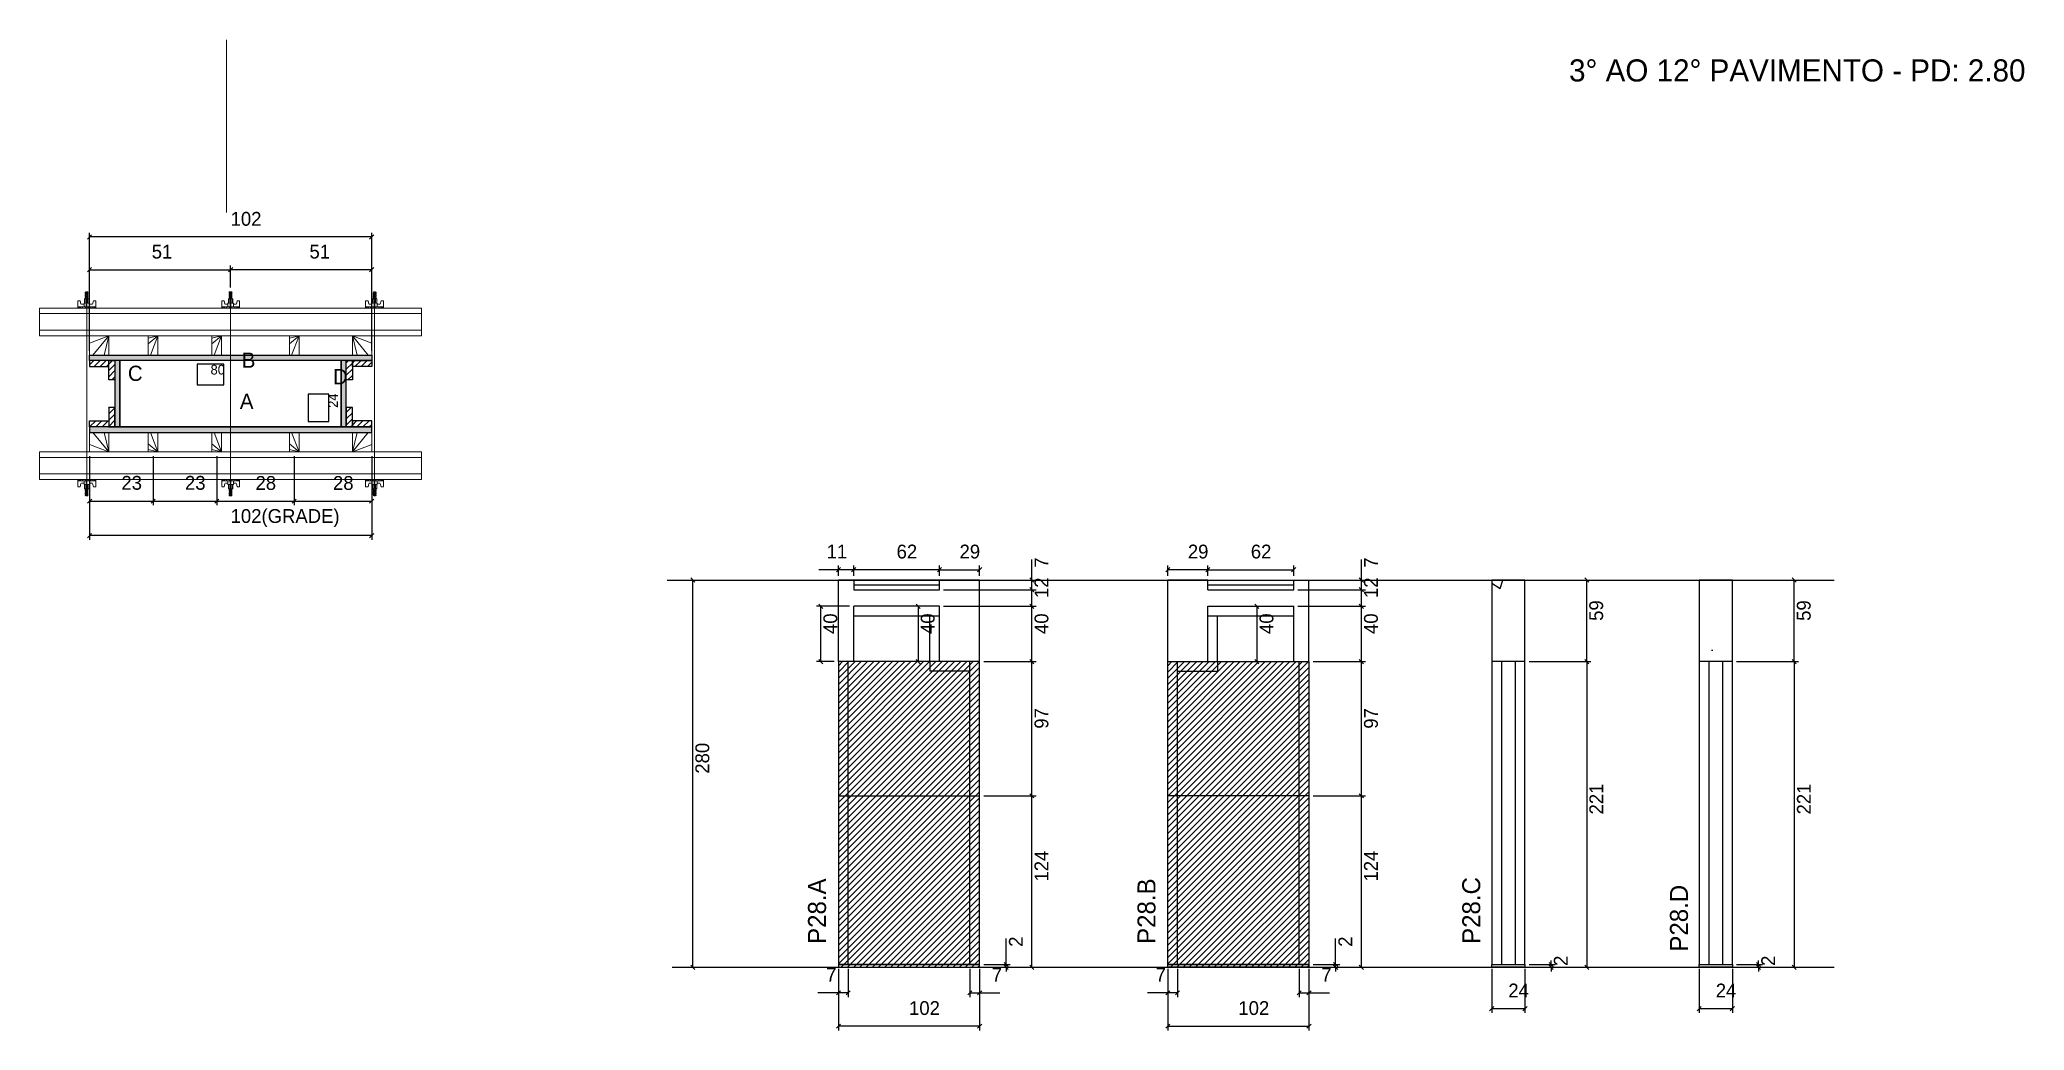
# Model space of a CAD drawing. Header units: metres. Extents: x 2650 to 4085, y 2883 to 3600.
import ezdxf

# ---------------------------------------------------------------- set-up
doc = ezdxf.new("R2010")
doc.units = ezdxf.units.M
for name, color, linetype in [('CHAPA', 7, 'Continuous'), ('COTA', 7, 'Continuous'), ('Hachura', 7, 'Continuous'), ('Madeira', 7, 'Continuous'), ('NIVEL 2° PAV.', 7, 'Continuous'), ('NOMENCLATURA', 7, 'Continuous'), ('Nível', 7, 'Continuous'), ('Painéis', 7, 'Continuous'), ('Perfil Metálico', 7, 'Continuous'), ('SARR_2.2x7', 7, 'Continuous'), ('SARRAFO', 7, 'Continuous'), ('Texto Seção', 7, 'Continuous'), ('TEXTO_GERAL', 7, 'Continuous')]:
    doc.layers.add(name, color=color, linetype=linetype)

msp = doc.modelspace()

# ---------------------------------------------------------------- hatches: boundary and pattern name
at = {"layer": 'COTA'}
h = msp.add_hatch(dxfattribs=at)
h.set_pattern_fill('AR-CONC')
h.paths.add_polyline_path([(3699.8, 3149.9), (3723.8, 3149.9), (3723.8, 3208.9), (3699.8, 3208.9), (3699.8, 3149.9)])
h = msp.add_hatch(dxfattribs=at)
h.set_pattern_fill('AR-CONC')
h.paths.add_polyline_path([(3849.7, 3149.9), (3873.7, 3149.9), (3873.7, 3208.9), (3849.7, 3208.9), (3849.7, 3149.9)])
at = {"layer": 'Hachura'}
h = msp.add_hatch(color=7, dxfattribs=at)
h.dxf.hatch_style = 1
h.paths.add_polyline_path([(2686.4, 3367.6), (2686.4, 3371.6), (2890.4, 3371.6), (2890.4, 3367.6), (2686.4, 3367.6)])
h = msp.add_hatch(color=7, dxfattribs=at)
h.dxf.hatch_style = 1
h.paths.add_polyline_path([(2686.4, 3367.6), (2686.4, 3371.6), (2890.4, 3371.6), (2890.4, 3367.6), (2686.4, 3367.6)])
h = msp.add_hatch(dxfattribs=at)
h.set_pattern_fill('ANSI31')
h.paths.add_polyline_path([(2700.4, 3367.6), (2700.4, 3363.2), (2686.4, 3363.2), (2686.4, 3367.6), (2700.4, 3367.6)])
h = msp.add_hatch(dxfattribs=at)
h.set_pattern_fill('ANSI31')
h.paths.add_polyline_path([(2704.8, 3367.6), (2700.4, 3367.6), (2700.4, 3353.6), (2704.8, 3353.6), (2704.8, 3367.6)])
h = msp.add_hatch(color=7, dxfattribs=at)
h.dxf.hatch_style = 1
h.paths.add_polyline_path([(2708.4, 3367.6), (2704.8, 3367.6), (2704.8, 3319.6), (2708.4, 3319.6), (2708.4, 3367.6)])
h = msp.add_hatch(color=7, dxfattribs=at)
h.dxf.hatch_style = 1
h.paths.add_polyline_path([(2708.4, 3367.6), (2704.8, 3367.6), (2704.8, 3319.6), (2708.4, 3319.6), (2708.4, 3367.6)])
h = msp.add_hatch(color=7, dxfattribs=at)
h.dxf.hatch_style = 1
h.paths.add_polyline_path([(2872, 3367.6), (2868.4, 3367.6), (2868.4, 3319.6), (2872, 3319.6), (2872, 3367.6)])
h = msp.add_hatch(color=7, dxfattribs=at)
h.dxf.hatch_style = 1
h.paths.add_polyline_path([(2872, 3367.6), (2868.4, 3367.6), (2868.4, 3319.6), (2872, 3319.6), (2872, 3367.6)])
h = msp.add_hatch(dxfattribs=at)
h.set_pattern_fill('ANSI31')
h.paths.add_polyline_path([(2876.4, 3367.6), (2872, 3367.6), (2872, 3353.6), (2876.4, 3353.6), (2876.4, 3367.6)])
h = msp.add_hatch(dxfattribs=at)
h.set_pattern_fill('ANSI31')
h.paths.add_polyline_path([(2876.4, 3367.6), (2876.4, 3363.2), (2890.4, 3363.2), (2890.4, 3367.6), (2876.4, 3367.6)])
h = msp.add_hatch(dxfattribs=at)
h.set_pattern_fill('ANSI31')
h.paths.add_polyline_path([(2704.8, 3319.6), (2700.4, 3319.6), (2700.4, 3333.6), (2704.8, 3333.6), (2704.8, 3319.6)])
h = msp.add_hatch(dxfattribs=at)
h.set_pattern_fill('ANSI31')
h.paths.add_polyline_path([(2876.4, 3319.6), (2872, 3319.6), (2872, 3333.6), (2876.4, 3333.6), (2876.4, 3319.6)])
h = msp.add_hatch(dxfattribs=at)
h.set_pattern_fill('ANSI31')
h.paths.add_polyline_path([(2700.4, 3319.6), (2700.4, 3324), (2686.4, 3324), (2686.4, 3319.6), (2700.4, 3319.6)])
h = msp.add_hatch(color=7, dxfattribs=at)
h.dxf.hatch_style = 1
h.paths.add_polyline_path([(2686.4, 3319.6), (2686.4, 3315.6), (2890.4, 3315.6), (2890.4, 3319.6), (2686.4, 3319.6)])
h = msp.add_hatch(color=7, dxfattribs=at)
h.dxf.hatch_style = 1
h.paths.add_polyline_path([(2686.4, 3319.6), (2686.4, 3315.6), (2890.4, 3315.6), (2890.4, 3319.6), (2686.4, 3319.6)])
h = msp.add_hatch(dxfattribs=at)
h.set_pattern_fill('ANSI31')
h.paths.add_polyline_path([(2876.4, 3319.6), (2876.4, 3324), (2890.4, 3324), (2890.4, 3319.6), (2876.4, 3319.6)])
h = msp.add_hatch(dxfattribs=at)
h.set_pattern_fill('ANSI31')
h.paths.add_polyline_path([(3329.7, 2928.9), (3329.7, 3149.9), (3227.7, 3149.9), (3227.7, 2928.9), (3329.7, 2928.9)])
h = msp.add_hatch(dxfattribs=at)
h.set_pattern_fill('ANSI31')
h.paths.add_polyline_path([(3465.7, 2928.9), (3465.7, 3149.9), (3567.7, 3149.9), (3567.7, 2928.9), (3465.7, 2928.9)])

# ---------------------------------------------------------------- linework, layer by layer
at = {"color": 4, "lineweight": 25}
for p, q in [((3605.6, 3208.9), (3605.6, 3223.7)), ((3559.7, 3201.9), (3608.6, 3201.9)), ((3559.7, 3201.9), (3608.6, 3201.9)), ((3570.7, 3208.9), (3608.6, 3208.9)), ((3605.6, 3201.9), (3605.6, 3208.9)), ((3605.6, 3189.9), (3605.6, 3201.9)), ((3559.7, 3189.9), (3608.6, 3189.9))]:
    msp.add_line(p, q, dxfattribs=at)
at = {"color": 0, "lineweight": 25}
for p, q in [((3607.1, 3207.4), (3604.1, 3210.4)), ((3607.1, 3200.4), (3604.1, 3203.4)), ((3604.1, 3203.4), (3607.1, 3200.4)), ((3604.1, 3191.4), (3607.1, 3188.4))]:
    msp.add_line(p, q, dxfattribs=at)
at = {"layer": 'CHAPA', "color": 1, "lineweight": 25}
for points in [[(2686.4, 3367.6), (2686.4, 3371.6), (2890.4, 3371.6), (2890.4, 3367.6)], [(2686.4, 3367.6), (2686.4, 3371.6), (2890.4, 3371.6), (2890.4, 3367.6)], [(2708.4, 3367.6), (2704.8, 3367.6), (2704.8, 3319.6), (2708.4, 3319.6)], [(2708.4, 3367.6), (2704.8, 3367.6), (2704.8, 3319.6), (2708.4, 3319.6)], [(2872, 3367.6), (2868.4, 3367.6), (2868.4, 3319.6), (2872, 3319.6)], [(2872, 3367.6), (2868.4, 3367.6), (2868.4, 3319.6), (2872, 3319.6)], [(2686.4, 3319.6), (2686.4, 3315.6), (2890.4, 3315.6), (2890.4, 3319.6)], [(2686.4, 3319.6), (2686.4, 3315.6), (2890.4, 3315.6), (2890.4, 3319.6)]]:
    msp.add_lwpolyline(points, close=True, dxfattribs=at)
at = {"layer": 'COTA', "color": 0, "lineweight": 25}
for p, q in [((2687.9, 3458.5), (2684.9, 3455.5)), ((2888.9, 3455.5), (2891.9, 3458.5)), ((2687.9, 3434.8), (2684.9, 3431.8)), ((2789.9, 3434.8), (2786.9, 3431.8)), ((2786.9, 3431.8), (2789.9, 3434.8)), ((2888.9, 3431.8), (2891.9, 3434.8)), ((2688, 3267.5), (2685, 3264.5)), ((2730.9, 3264.5), (2733.9, 3267.5)), ((2733.9, 3267.5), (2730.9, 3264.5)), ((2777, 3264.5), (2780, 3267.5)), ((2780, 3267.5), (2777, 3264.5)), ((2832.9, 3264.5), (2835.9, 3267.5)), ((2835.9, 3267.5), (2832.9, 3264.5)), ((2888.9, 3264.5), (2891.9, 3267.5)), ((2687.9, 3242.5), (2684.9, 3239.5)), ((2888.9, 3239.5), (2891.9, 3242.5)), ((3229.2, 3217.9), (3226.2, 3214.9)), ((3237.2, 3214.9), (3240.2, 3217.9)), ((3240.2, 3217.9), (3237.2, 3214.9)), ((3299.2, 3214.9), (3302.2, 3217.9)), ((3302.2, 3217.9), (3299.2, 3214.9)), ((3328.2, 3214.9), (3331.2, 3217.9)), ((3467.2, 3217.9), (3464.2, 3214.9)), ((3493.2, 3214.9), (3496.2, 3217.9)), ((3496.2, 3217.9), (3493.2, 3214.9)), ((3555.2, 3214.9), (3558.2, 3217.9)), ((3369, 3207.4), (3366, 3210.4)), ((3369, 3200.4), (3366, 3203.4)), ((3366, 3203.4), (3369, 3200.4)), ((3770, 3207.4), (3767, 3210.4)), ((3919.9, 3207.4), (3916.9, 3210.4)), ((3216.4, 3188.4), (3213.4, 3191.4)), ((3286.8, 3188.4), (3283.8, 3191.4)), ((3369, 3188.4), (3366, 3191.4)), ((3366, 3191.4), (3369, 3188.4)), ((3531.6, 3188.4), (3528.6, 3191.4)), ((3607.1, 3188.4), (3604.1, 3191.4)), ((3213.4, 3151.4), (3216.4, 3148.4)), ((3283.8, 3151.4), (3286.8, 3148.4)), ((3369, 3148.4), (3366, 3151.4)), ((3366, 3151.4), (3369, 3148.4)), ((3528.6, 3151.4), (3531.6, 3148.4)), ((3607.1, 3148.4), (3604.1, 3151.4)), ((3604.1, 3151.4), (3607.1, 3148.4)), ((3767, 3151.4), (3770, 3148.4)), ((3770, 3148.4), (3767, 3151.4)), ((3916.9, 3151.4), (3919.9, 3148.4)), ((3919.9, 3148.4), (3916.9, 3151.4)), ((3366, 3054.4), (3369, 3051.4)), ((3369, 3051.4), (3366, 3054.4)), ((3604.1, 3054.4), (3607.1, 3051.4)), ((3607.1, 3051.4), (3604.1, 3054.4)), ((3347.4, 2932.4), (3350.4, 2929.4)), ((3350.4, 2927.4), (3347.4, 2930.4)), ((3366, 2930.4), (3369, 2927.4)), ((3585.5, 2932.4), (3588.5, 2929.4)), ((3588.5, 2927.4), (3585.5, 2930.4)), ((3604.1, 2930.4), (3607.1, 2927.4)), ((3741.2, 2932.4), (3744.2, 2929.4)), ((3744.2, 2927.4), (3741.2, 2930.4)), ((3767, 2930.4), (3770, 2927.4)), ((3891.1, 2932.4), (3894.1, 2929.4)), ((3894.1, 2927.4), (3891.1, 2930.4)), ((3916.9, 2930.4), (3919.9, 2927.4)), ((3229.2, 2911.9), (3226.2, 2908.9)), ((3233.2, 2908.9), (3236.2, 2911.9)), ((3324.2, 2911.9), (3321.2, 2908.9)), ((3328.2, 2908.9), (3331.2, 2911.9)), ((3467.2, 2911.9), (3464.2, 2908.9)), ((3471.2, 2908.9), (3474.2, 2911.9)), ((3562.2, 2911.9), (3559.2, 2908.9)), ((3566.2, 2908.9), (3569.2, 2911.9)), ((3701.3, 2900.5), (3698.3, 2897.5)), ((3722.3, 2897.5), (3725.3, 2900.5)), ((3851.2, 2900.5), (3848.2, 2897.5)), ((3872.2, 2897.5), (3875.2, 2900.5)), ((3229.2, 2887.8), (3226.2, 2884.8)), ((3328.2, 2884.8), (3331.2, 2887.8)), ((3467.2, 2887.8), (3464.2, 2884.8)), ((3566.2, 2884.8), (3569.2, 2887.8))]:
    msp.add_line(p, q, dxfattribs=at)
at = {"layer": 'COTA', "color": 241, "lineweight": 25}
for p, q in [((2686.4, 3374.6), (2686.4, 3460)), ((2890.4, 3457), (2686.4, 3457)), ((2890.4, 3374.6), (2890.4, 3460)), ((2686.4, 3408.6), (2686.4, 3436.3)), ((2686.4, 3433.3), (2788.4, 3433.3)), ((2788.4, 3420.4), (2788.4, 3436.3)), ((2788.4, 3420.4), (2788.4, 3436.3)), ((2890.4, 3433.3), (2788.4, 3433.3)), ((2890.4, 3408.6), (2890.4, 3436.3)), ((2686.4, 3298.6), (2686.4, 3238)), ((2686.5, 3298.6), (2686.5, 3263)), ((2732.4, 3298.6), (2732.4, 3263)), ((2732.4, 3298.6), (2732.4, 3263)), ((2778.5, 3298.6), (2778.5, 3263)), ((2778.5, 3298.6), (2778.5, 3263)), ((2834.4, 3298.6), (2834.4, 3263)), ((2834.4, 3298.6), (2834.4, 3263)), ((2890.4, 3298.6), (2890.4, 3238)), ((2890.4, 3298.6), (2890.4, 3263)), ((2686.5, 3266), (2732.4, 3266)), ((2732.4, 3266), (2778.5, 3266)), ((2778.5, 3266), (2834.4, 3266)), ((2834.4, 3266), (2890.4, 3266)), ((2890.4, 3241), (2686.4, 3241)), ((3329.7, 3208.9), (3227.7, 3208.9)), ((3227.7, 3149.9), (3227.7, 3208.9)), ((3329.7, 3149.9), (3329.7, 3208.9)), ((3465.7, 3149.9), (3465.7, 3208.9)), ((3494.7, 3208.9), (3465.7, 3208.9)), ((3556.7, 3208.9), (3567.7, 3208.9)), ((3567.7, 3149.9), (3567.7, 3208.9))]:
    msp.add_line(p, q, dxfattribs=at)
at = {"layer": 'COTA', "color": 180, "lineweight": 25}
for p, q in [((2783.5, 3365), (2764.2, 3365)), ((2764.2, 3365), (2764.2, 3350)), ((2783.5, 3350), (2783.5, 3365)), ((2764.2, 3350), (2783.5, 3350)), ((2859.4, 3343.3), (2844.4, 3343.3)), ((2844.4, 3343.3), (2844.4, 3323.6)), ((2859.4, 3323.6), (2859.4, 3343.3)), ((2844.4, 3323.6), (2859.4, 3323.6))]:
    msp.add_line(p, q, dxfattribs=at)
at = {"layer": 'COTA', "color": 4, "lineweight": 25}
for p, q in [((3227.7, 3216.4), (3213.6, 3216.4)), ((3227.7, 3211.9), (3227.7, 3219.4)), ((3238.7, 3216.4), (3227.7, 3216.4)), ((3238.7, 3211.9), (3238.7, 3219.4)), ((3238.7, 3211.9), (3238.7, 3219.4)), ((3300.7, 3216.4), (3238.7, 3216.4)), ((3300.7, 3211.9), (3300.7, 3219.4)), ((3300.7, 3211.9), (3300.7, 3219.4)), ((3300.7, 3216.4), (3329.7, 3216.4)), ((3329.7, 3211.9), (3329.7, 3219.4)), ((3367.5, 3208.9), (3367.5, 3223.7)), ((3465.7, 3211.9), (3465.7, 3219.4)), ((3494.7, 3216.4), (3465.7, 3216.4)), ((3494.7, 3211.9), (3494.7, 3219.4)), ((3494.7, 3211.9), (3494.7, 3219.4)), ((3494.7, 3216.4), (3556.7, 3216.4)), ((3556.7, 3211.9), (3556.7, 3219.4)), ((3303.7, 3201.9), (3370.5, 3201.9)), ((3303.7, 3201.9), (3370.5, 3201.9)), ((3332.7, 3208.9), (3370.5, 3208.9)), ((3367.5, 3201.9), (3367.5, 3208.9)), ((3367.5, 3189.9), (3367.5, 3201.9)), ((3726.8, 3208.9), (3771.5, 3208.9)), ((3768.5, 3149.9), (3768.5, 3208.9)), ((3876.7, 3208.9), (3921.4, 3208.9)), ((3918.4, 3149.9), (3918.4, 3208.9)), ((3235.7, 3189.9), (3211.9, 3189.9)), ((3214.9, 3149.9), (3214.9, 3189.9)), ((3297.7, 3189.9), (3282.3, 3189.9)), ((3285.3, 3189.9), (3285.3, 3149.9)), ((3303.7, 3189.9), (3370.5, 3189.9)), ((3303.7, 3189.9), (3370.5, 3189.9)), ((3367.5, 3149.9), (3367.5, 3189.9)), ((3497.7, 3189.9), (3533.1, 3189.9)), ((3530.1, 3189.9), (3530.1, 3149.9)), ((3559.7, 3189.9), (3608.6, 3189.9)), ((3605.6, 3149.9), (3605.6, 3189.9)), ((3224.7, 3149.9), (3211.9, 3149.9)), ((3290.7, 3149.9), (3282.3, 3149.9)), ((3332.7, 3149.9), (3370.5, 3149.9)), ((3332.7, 3149.9), (3370.5, 3149.9)), ((3367.5, 3052.9), (3367.5, 3149.9)), ((3504.7, 3149.9), (3533.1, 3149.9)), ((3570.7, 3149.9), (3608.6, 3149.9)), ((3570.7, 3149.9), (3608.6, 3149.9)), ((3605.6, 3052.9), (3605.6, 3149.9)), ((3726.8, 3149.9), (3771.5, 3149.9)), ((3726.8, 3149.9), (3771.5, 3149.9)), ((3768.5, 3149.9), (3768.5, 2928.9)), ((3876.7, 3149.9), (3921.4, 3149.9)), ((3876.7, 3149.9), (3921.4, 3149.9)), ((3918.4, 3149.9), (3918.4, 2928.9)), ((3332.7, 3052.9), (3370.5, 3052.9)), ((3332.7, 3052.9), (3370.5, 3052.9)), ((3367.5, 2928.9), (3367.5, 3052.9)), ((3570.7, 3052.9), (3608.6, 3052.9)), ((3570.7, 3052.9), (3608.6, 3052.9)), ((3605.6, 2928.9), (3605.6, 3052.9)), ((3348.9, 2930.9), (3348.9, 2949.7)), ((3587, 2930.9), (3587, 2949.7)), ((3227.7, 2927.9), (3227.7, 2883.3)), ((3227.7, 2925.9), (3227.7, 2907.4)), ((3234.7, 2927.9), (3234.7, 2907.4)), ((3322.7, 2927.9), (3322.7, 2907.4)), ((3329.7, 2927.9), (3329.7, 2883.3)), ((3329.7, 2925.9), (3329.7, 2907.4)), ((3332.7, 2930.9), (3351.9, 2930.9)), ((3332.7, 2928.9), (3351.9, 2928.9)), ((3332.7, 2928.9), (3370.5, 2928.9)), ((3348.9, 2928.9), (3348.9, 2930.9)), ((3348.9, 2928.9), (3348.9, 2925.9)), ((3465.7, 2927.9), (3465.7, 2883.3)), ((3465.7, 2925.9), (3465.7, 2907.4)), ((3472.7, 2927.9), (3472.7, 2907.4)), ((3560.7, 2927.9), (3560.7, 2907.4)), ((3567.7, 2927.9), (3567.7, 2883.3)), ((3567.7, 2925.9), (3567.7, 2907.4)), ((3570.7, 2930.9), (3590, 2930.9)), ((3570.7, 2928.9), (3590, 2928.9)), ((3570.7, 2928.9), (3608.6, 2928.9)), ((3587, 2928.9), (3587, 2930.9)), ((3587, 2928.9), (3587, 2925.9)), ((3699.8, 2927.9), (3699.8, 2896)), ((3723.8, 2927.9), (3723.8, 2896)), ((3726.8, 2930.9), (3745.7, 2930.9)), ((3726.8, 2928.9), (3745.7, 2928.9)), ((3726.8, 2928.9), (3771.5, 2928.9)), ((3742.7, 2930.9), (3742.7, 2933.9)), ((3742.7, 2928.9), (3742.7, 2930.9)), ((3742.7, 2928.9), (3742.7, 2925.9)), ((3849.7, 2927.9), (3849.7, 2896)), ((3873.7, 2927.9), (3873.7, 2896)), ((3876.7, 2930.9), (3895.6, 2930.9)), ((3876.7, 2928.9), (3895.6, 2928.9)), ((3876.7, 2928.9), (3921.4, 2928.9)), ((3892.6, 2930.9), (3892.6, 2933.9)), ((3892.6, 2928.9), (3892.6, 2930.9)), ((3892.6, 2928.9), (3892.6, 2925.9)), ((3227.7, 2910.4), (3212.9, 2910.4)), ((3234.7, 2910.4), (3227.7, 2910.4)), ((3322.7, 2910.4), (3329.7, 2910.4)), ((3329.7, 2910.4), (3344.4, 2910.4)), ((3465.7, 2910.4), (3451, 2910.4)), ((3472.7, 2910.4), (3465.7, 2910.4)), ((3560.7, 2910.4), (3567.7, 2910.4)), ((3567.7, 2910.4), (3582.5, 2910.4)), ((3699.8, 2899), (3723.8, 2899)), ((3849.7, 2899), (3873.7, 2899)), ((3329.7, 2886.3), (3227.7, 2886.3)), ((3465.7, 2886.3), (3567.7, 2886.3))]:
    msp.add_line(p, q, dxfattribs=at)
at = {"layer": 'COTA', "color": 241, "lineweight": 25}
for points in [[(3723.8, 3149.9), (3723.8, 3208.9), (3699.8, 3208.9), (3699.8, 3149.9)], [(3873.7, 3149.9), (3873.7, 3208.9), (3849.7, 3208.9), (3849.7, 3149.9)]]:
    msp.add_lwpolyline(points, dxfattribs=at)
at = {"layer": 'Hachura', "color": 0, "lineweight": 9}
for p, q in [((2683.3, 3416.7), (2685.5, 3415.6)), ((2685.4, 3415.3), (2683.3, 3416.4)), ((2683.3, 3415.5), (2685.5, 3414.4)), ((2685.4, 3414.2), (2683.3, 3415.3)), ((2683.3, 3414.3), (2685.5, 3413.2)), ((2685.4, 3413), (2683.3, 3414.1)), ((2683.4, 3417.1), (2683.7, 3417.4)), ((2683.4, 3416.7), (2683.4, 3417.1)), ((2685.3, 3417.1), (2683.4, 3417.1)), ((2683.4, 3416.7), (2685.3, 3415.8)), ((2683.4, 3416.7), (2685.3, 3415.8)), ((2683.4, 3415.6), (2683.4, 3416.2)), ((2685.3, 3415.3), (2683.4, 3416.2)), ((2683.4, 3415.6), (2685.3, 3414.6)), ((2683.4, 3414.4), (2683.4, 3415.1)), ((2685.3, 3414.1), (2683.4, 3415.1)), ((2683.4, 3414.9), (2683.4, 3415.1)), ((2683.4, 3414.4), (2685.3, 3413.5)), ((2683.4, 3413.3), (2683.4, 3413.9)), ((2685.3, 3412.9), (2683.4, 3413.9)), ((2683.7, 3417.4), (2685, 3417.4)), ((2685.3, 3416.4), (2684, 3417.1)), ((2685.4, 3416.5), (2684.3, 3417.1)), ((2684.8, 3417.1), (2685.5, 3416.7)), ((2685.3, 3417.1), (2685, 3417.4)), ((2685.1, 3417.1), (2685.3, 3416.9)), ((2685.3, 3416.4), (2685.3, 3415.8)), ((2685.3, 3414.6), (2685.3, 3415.3)), ((2685.3, 3413.9), (2685.3, 3414.1)), ((2685.3, 3413.9), (2685.3, 3413.5)), ((2787.3, 3416.7), (2789.5, 3415.6)), ((2789.4, 3415.3), (2787.3, 3416.4)), ((2787.3, 3415.5), (2789.5, 3414.4)), ((2789.4, 3414.2), (2787.3, 3415.3)), ((2787.3, 3414.3), (2789.5, 3413.2)), ((2789.4, 3413), (2787.3, 3414.1)), ((2787.4, 3417.1), (2787.7, 3417.4)), ((2787.4, 3416.7), (2787.4, 3417.1)), ((2789.3, 3417.1), (2787.4, 3417.1)), ((2787.4, 3416.7), (2789.3, 3415.8)), ((2787.4, 3416.7), (2789.3, 3415.8)), ((2787.4, 3415.6), (2787.4, 3416.2)), ((2789.3, 3415.3), (2787.4, 3416.2)), ((2787.4, 3415.6), (2789.3, 3414.6)), ((2787.4, 3414.4), (2787.4, 3415.1)), ((2789.3, 3414.1), (2787.4, 3415.1)), ((2787.4, 3414.9), (2787.4, 3415.1)), ((2787.4, 3414.4), (2789.3, 3413.5)), ((2787.4, 3413.3), (2787.4, 3413.9)), ((2789.3, 3412.9), (2787.4, 3413.9)), ((2787.7, 3417.4), (2789, 3417.4)), ((2789.3, 3416.4), (2788, 3417.1)), ((2789.4, 3416.5), (2788.3, 3417.1)), ((2788.8, 3417.1), (2789.5, 3416.7)), ((2789.3, 3417.1), (2789, 3417.4)), ((2789.1, 3417.1), (2789.3, 3416.9)), ((2789.3, 3416.4), (2789.3, 3415.8)), ((2789.3, 3414.6), (2789.3, 3415.3)), ((2789.3, 3413.9), (2789.3, 3414.1)), ((2789.3, 3413.9), (2789.3, 3413.5)), ((2892, 3417.1), (2891.4, 3416.7)), ((2891.4, 3416.5), (2892.6, 3417.1)), ((2893.5, 3416.7), (2891.4, 3415.6)), ((2891.4, 3415.3), (2893.6, 3416.4)), ((2893.5, 3415.5), (2891.4, 3414.4)), ((2891.4, 3414.2), (2893.6, 3415.3)), ((2893.5, 3414.3), (2891.4, 3413.2)), ((2891.4, 3413), (2893.6, 3414.1)), ((2891.5, 3417.1), (2891.9, 3417.4)), ((2891.8, 3417.1), (2891.5, 3416.9)), ((2891.5, 3416.4), (2892.8, 3417.1)), ((2891.5, 3417.1), (2893.5, 3417.1)), ((2893.5, 3416.7), (2891.5, 3415.8)), ((2893.5, 3416.7), (2891.5, 3415.8)), ((2891.5, 3416.4), (2891.5, 3415.8)), ((2891.5, 3415.3), (2893.5, 3416.2)), ((2893.5, 3415.6), (2891.5, 3414.6)), ((2891.5, 3414.6), (2891.5, 3415.3)), ((2891.5, 3414.1), (2893.5, 3415.1)), ((2893.5, 3414.4), (2891.5, 3413.5)), ((2891.5, 3413.9), (2891.5, 3414.1)), ((2891.5, 3413.9), (2891.5, 3413.5)), ((2891.5, 3412.9), (2893.5, 3413.9)), ((2893.1, 3417.4), (2891.9, 3417.4)), ((2893.5, 3417.1), (2893.1, 3417.4)), ((2893.5, 3416.7), (2893.5, 3417.1)), ((2893.5, 3415.6), (2893.5, 3416.2)), ((2893.5, 3414.4), (2893.5, 3415.1)), ((2893.5, 3414.9), (2893.5, 3415.1)), ((2893.5, 3413.3), (2893.5, 3413.9)), ((2678, 3405.6), (2678, 3410.7)), ((2678, 3410.7), (2679.7, 3410.7)), ((2678, 3406.5), (2690.9, 3406.5)), ((2678, 3406.5), (2683.1, 3406.5)), ((2690.9, 3405.6), (2678, 3405.6)), ((2678.1, 3406.5), (2678.1, 3405.6)), ((2678.3, 3406.5), (2678.3, 3405.6)), ((2678.7, 3406.5), (2678.7, 3405.6)), ((2679.1, 3406.5), (2679.1, 3405.6)), ((2679.7, 3410.7), (2680.2, 3408.5)), ((2680, 3406.5), (2680, 3405.6)), ((2680.6, 3408.3), (2682.5, 3408.3)), ((2681.4, 3406.5), (2681.4, 3405.6)), ((2689.9, 3405.6), (2682.1, 3405.6)), ((2682.5, 3409.1), (2686.4, 3409.1)), ((2682.5, 3406.5), (2682.5, 3409.1)), ((2684.4, 3406.5), (2682.5, 3406.5)), ((2686.1, 3412.3), (2682.8, 3412.3)), ((2682.8, 3412.3), (2682.8, 3409.1)), ((2686.1, 3412.2), (2682.8, 3412.2)), ((2683.1, 3406.5), (2683.8, 3406.5)), ((2684.6, 3412.3), (2683.3, 3412.9)), ((2683.4, 3413.3), (2685.3, 3412.3)), ((2684.3, 3412.3), (2683.4, 3412.7)), ((2683.4, 3412.3), (2683.4, 3412.7)), ((2683.5, 3406.2), (2683.5, 3406.4)), ((2683.5, 3405.7), (2683.5, 3406.2)), ((2683.8, 3412.3), (2683.8, 3409.1)), ((2684.1, 3406.5), (2684.1, 3408.5)), ((2684.4, 3406.5), (2684.4, 3405.6)), ((2684.6, 3408.5), (2684.6, 3406.5)), ((2685.3, 3412.9), (2685.3, 3412.3)), ((2685.3, 3412.3), (2685.3, 3409.1)), ((2685.4, 3406.4), (2685.4, 3405.9)), ((2686.1, 3409.1), (2686.1, 3412.3)), ((2686.4, 3409.1), (2686.1, 3409.1)), ((2686.4, 3409.1), (2686.1, 3409.1)), ((2686.4, 3409.1), (2686.4, 3406.5)), ((2688.3, 3408.3), (2686.4, 3408.3)), ((2687.5, 3406.5), (2687.5, 3405.6)), ((2689.2, 3410.7), (2688.6, 3408.5)), ((2688.9, 3406.5), (2688.9, 3405.6)), ((2690.9, 3410.7), (2689.2, 3410.7)), ((2689.7, 3406.5), (2689.7, 3405.6)), ((2690.2, 3406.5), (2690.2, 3405.6)), ((2690.5, 3406.5), (2690.5, 3405.6)), ((2690.7, 3406.5), (2690.7, 3405.6)), ((2690.9, 3406.5), (2690.9, 3410.7)), ((2690.9, 3406.5), (2690.9, 3405.6)), ((2782, 3405.6), (2782, 3410.7)), ((2782, 3410.7), (2783.7, 3410.7)), ((2782, 3406.5), (2794.9, 3406.5)), ((2782, 3406.5), (2787.1, 3406.5)), ((2794.9, 3405.6), (2782, 3405.6)), ((2782.1, 3406.5), (2782.1, 3405.6)), ((2782.3, 3406.5), (2782.3, 3405.6)), ((2782.7, 3406.5), (2782.7, 3405.6)), ((2783.1, 3406.5), (2783.1, 3405.6)), ((2783.7, 3410.7), (2784.2, 3408.5)), ((2784, 3406.5), (2784, 3405.6)), ((2784.6, 3408.3), (2786.5, 3408.3)), ((2785.4, 3406.5), (2785.4, 3405.6)), ((2793.9, 3405.6), (2786.1, 3405.6)), ((2786.5, 3409.1), (2790.4, 3409.1)), ((2786.5, 3406.5), (2786.5, 3409.1)), ((2788.4, 3406.5), (2786.5, 3406.5)), ((2790.1, 3412.3), (2786.8, 3412.3)), ((2786.8, 3412.3), (2786.8, 3409.1)), ((2790.1, 3412.2), (2786.8, 3412.2)), ((2787.1, 3406.5), (2787.8, 3406.5)), ((2788.6, 3412.3), (2787.3, 3412.9)), ((2787.4, 3413.3), (2789.3, 3412.3)), ((2788.3, 3412.3), (2787.4, 3412.7)), ((2787.4, 3412.3), (2787.4, 3412.7)), ((2787.5, 3406.2), (2787.5, 3406.4)), ((2787.5, 3405.7), (2787.5, 3406.2)), ((2787.8, 3412.3), (2787.8, 3409.1)), ((2788.1, 3406.5), (2788.1, 3408.5)), ((2788.4, 3406.5), (2788.4, 3405.6)), ((2788.6, 3408.5), (2788.6, 3406.5)), ((2789.3, 3412.9), (2789.3, 3412.3)), ((2789.3, 3412.3), (2789.3, 3409.1)), ((2789.4, 3406.4), (2789.4, 3405.9)), ((2790.1, 3409.1), (2790.1, 3412.3)), ((2790.4, 3409.1), (2790.1, 3409.1)), ((2790.4, 3409.1), (2790.1, 3409.1)), ((2790.4, 3409.1), (2790.4, 3406.5)), ((2792.3, 3408.3), (2790.4, 3408.3)), ((2791.5, 3406.5), (2791.5, 3405.6)), ((2793.2, 3410.7), (2792.6, 3408.5)), ((2792.9, 3406.5), (2792.9, 3405.6)), ((2794.9, 3410.7), (2793.2, 3410.7)), ((2793.7, 3406.5), (2793.7, 3405.6)), ((2794.2, 3406.5), (2794.2, 3405.6)), ((2794.5, 3406.5), (2794.5, 3405.6)), ((2794.7, 3406.5), (2794.7, 3405.6)), ((2794.9, 3406.5), (2794.9, 3410.7)), ((2794.9, 3406.5), (2794.9, 3405.6)), ((2886, 3406.5), (2886, 3410.7)), ((2886, 3410.7), (2887.7, 3410.7)), ((2898.9, 3406.5), (2886, 3406.5)), ((2886, 3406.5), (2886, 3405.6)), ((2886, 3405.6), (2898.9, 3405.6)), ((2886.1, 3406.5), (2886.1, 3405.6)), ((2886.3, 3406.5), (2886.3, 3405.6)), ((2886.7, 3406.5), (2886.7, 3405.6)), ((2886.9, 3405.6), (2894.8, 3405.6)), ((2887.1, 3406.5), (2887.1, 3405.6)), ((2887.7, 3410.7), (2888.2, 3408.5)), ((2888, 3406.5), (2888, 3405.6)), ((2888.6, 3408.3), (2890.5, 3408.3)), ((2889.4, 3406.5), (2889.4, 3405.6)), ((2894.4, 3409.1), (2890.5, 3409.1)), ((2890.5, 3409.1), (2890.5, 3406.5)), ((2890.5, 3409.1), (2890.8, 3409.1)), ((2890.5, 3409.1), (2890.8, 3409.1)), ((2890.8, 3412.3), (2894.1, 3412.3)), ((2890.8, 3409.1), (2890.8, 3412.3)), ((2890.8, 3412.2), (2894.1, 3412.2)), ((2893.5, 3413.3), (2891.5, 3412.3)), ((2891.5, 3412.9), (2891.5, 3412.3)), ((2891.5, 3412.3), (2891.5, 3409.1)), ((2891.5, 3406.4), (2891.5, 3405.9)), ((2892.2, 3408.5), (2892.2, 3406.5)), ((2892.3, 3412.3), (2893.6, 3412.9)), ((2892.4, 3406.5), (2894.4, 3406.5)), ((2892.4, 3406.5), (2892.4, 3405.6)), ((2892.6, 3412.3), (2893.5, 3412.7)), ((2892.7, 3406.5), (2892.7, 3408.5)), ((2893.1, 3412.3), (2893.1, 3409.1)), ((2893.7, 3406.5), (2893.1, 3406.5)), ((2893.4, 3406.2), (2893.4, 3406.4)), ((2893.4, 3405.7), (2893.4, 3406.2)), ((2893.5, 3412.3), (2893.5, 3412.7)), ((2898.9, 3406.5), (2893.7, 3406.5)), ((2894.1, 3412.3), (2894.1, 3409.1)), ((2894.4, 3406.5), (2894.4, 3409.1)), ((2896.3, 3408.3), (2894.4, 3408.3)), ((2895.5, 3406.5), (2895.5, 3405.6)), ((2897.2, 3410.7), (2896.6, 3408.5)), ((2896.9, 3406.5), (2896.9, 3405.6)), ((2898.9, 3410.7), (2897.2, 3410.7)), ((2897.7, 3406.5), (2897.7, 3405.6)), ((2898.2, 3406.5), (2898.2, 3405.6)), ((2898.5, 3406.5), (2898.5, 3405.6)), ((2898.7, 3406.5), (2898.7, 3405.6)), ((2898.9, 3405.6), (2898.9, 3410.7)), ((2690.9, 3281.6), (2678, 3281.6)), ((2678, 3281.6), (2678, 3276.5)), ((2678, 3280.7), (2690.9, 3280.7)), ((2678, 3280.7), (2683.1, 3280.7)), ((2678, 3276.4), (2679.7, 3276.4)), ((2678.1, 3280.7), (2678.1, 3281.6)), ((2678.3, 3280.7), (2678.3, 3281.6)), ((2678.7, 3280.7), (2678.7, 3281.6)), ((2679.1, 3280.7), (2679.1, 3281.6)), ((2679.7, 3276.4), (2680.2, 3278.6)), ((2680, 3280.7), (2680, 3281.6)), ((2680.6, 3278.9), (2682.5, 3278.9)), ((2681.4, 3280.7), (2681.4, 3281.6)), ((2689.9, 3281.6), (2682.1, 3281.6)), ((2684.4, 3280.7), (2682.5, 3280.7)), ((2682.5, 3280.7), (2682.5, 3278.1)), ((2682.5, 3278.1), (2686.4, 3278.1)), ((2682.8, 3274.9), (2682.8, 3278.1)), ((2686.1, 3274.9), (2682.8, 3274.9)), ((2686.1, 3274.9), (2682.8, 3274.9)), ((2683.1, 3280.7), (2683.8, 3280.7)), ((2684.6, 3274.9), (2683.3, 3274.2)), ((2685.4, 3274.2), (2683.3, 3273.1)), ((2683.3, 3272.8), (2685.5, 3273.9)), ((2685.4, 3273), (2683.3, 3271.9)), ((2683.3, 3271.7), (2685.5, 3272.8)), ((2685.4, 3271.8), (2683.3, 3270.8)), ((2683.3, 3270.5), (2685.5, 3271.6)), ((2683.4, 3273.9), (2685.3, 3274.9)), ((2684.3, 3274.9), (2683.4, 3274.4)), ((2683.4, 3274.9), (2683.4, 3274.4)), ((2685.3, 3274.2), (2683.4, 3273.3)), ((2683.4, 3273.9), (2683.4, 3273.3)), ((2683.4, 3272.8), (2685.3, 3273.7)), ((2685.3, 3273.1), (2683.4, 3272.1)), ((2683.4, 3272.8), (2683.4, 3272.1)), ((2683.4, 3271.6), (2685.3, 3272.6)), ((2683.4, 3272.3), (2683.4, 3272.1)), ((2685.3, 3271.9), (2683.4, 3270.9)), ((2683.4, 3271.6), (2683.4, 3270.9)), ((2683.4, 3270.4), (2685.3, 3271.4)), ((2683.4, 3270.4), (2685.3, 3271.4)), ((2683.4, 3270.4), (2683.4, 3270.1)), ((2683.5, 3281.4), (2683.5, 3281)), ((2683.5, 3281), (2683.5, 3280.8)), ((2683.8, 3274.9), (2683.8, 3278.1)), ((2685.3, 3270.8), (2684, 3270.1)), ((2684.1, 3280.7), (2684.1, 3278.7)), ((2685.4, 3270.7), (2684.3, 3270.1)), ((2684.4, 3280.7), (2684.4, 3281.6)), ((2684.6, 3278.7), (2684.6, 3280.7)), ((2684.8, 3270.1), (2685.5, 3270.4)), ((2685.1, 3270.1), (2685.3, 3270.2)), ((2685.3, 3274.9), (2685.3, 3278.1)), ((2685.3, 3274.2), (2685.3, 3274.9)), ((2685.3, 3273.3), (2685.3, 3273.7)), ((2685.3, 3273.3), (2685.3, 3273.1)), ((2685.3, 3272.6), (2685.3, 3271.9)), ((2685.3, 3270.8), (2685.3, 3271.4)), ((2685.4, 3280.8), (2685.4, 3281.2)), ((2686.1, 3278.1), (2686.1, 3274.9)), ((2686.4, 3278.1), (2686.1, 3278.1)), ((2686.4, 3278.1), (2686.1, 3278.1)), ((2686.4, 3278.1), (2686.4, 3280.7)), ((2688.3, 3278.9), (2686.4, 3278.9)), ((2687.5, 3280.7), (2687.5, 3281.6)), ((2689.2, 3276.4), (2688.6, 3278.6)), ((2688.9, 3280.7), (2688.9, 3281.6)), ((2690.9, 3276.4), (2689.2, 3276.4)), ((2689.7, 3280.7), (2689.7, 3281.6)), ((2690.2, 3280.7), (2690.2, 3281.6)), ((2690.5, 3280.7), (2690.5, 3281.6)), ((2690.7, 3280.7), (2690.7, 3281.6)), ((2690.9, 3280.7), (2690.9, 3281.6)), ((2690.9, 3280.7), (2690.9, 3276.4)), ((2794.9, 3281.6), (2782, 3281.6)), ((2782, 3281.6), (2782, 3276.5)), ((2782, 3280.7), (2794.9, 3280.7)), ((2782, 3280.7), (2787.1, 3280.7)), ((2782, 3276.4), (2783.7, 3276.4)), ((2782.1, 3280.7), (2782.1, 3281.6)), ((2782.3, 3280.7), (2782.3, 3281.6)), ((2782.7, 3280.7), (2782.7, 3281.6)), ((2783.1, 3280.7), (2783.1, 3281.6)), ((2783.7, 3276.4), (2784.2, 3278.6)), ((2784, 3280.7), (2784, 3281.6)), ((2784.6, 3278.9), (2786.5, 3278.9)), ((2785.4, 3280.7), (2785.4, 3281.6)), ((2793.9, 3281.6), (2786.1, 3281.6)), ((2788.4, 3280.7), (2786.5, 3280.7)), ((2786.5, 3280.7), (2786.5, 3278.1)), ((2786.5, 3278.1), (2790.4, 3278.1)), ((2786.8, 3274.9), (2786.8, 3278.1)), ((2790.1, 3274.9), (2786.8, 3274.9)), ((2790.1, 3274.9), (2786.8, 3274.9)), ((2787.1, 3280.7), (2787.8, 3280.7)), ((2788.6, 3274.9), (2787.3, 3274.2)), ((2789.4, 3274.2), (2787.3, 3273.1)), ((2787.3, 3272.8), (2789.5, 3273.9)), ((2789.4, 3273), (2787.3, 3271.9)), ((2787.3, 3271.7), (2789.5, 3272.8)), ((2789.4, 3271.8), (2787.3, 3270.8)), ((2787.3, 3270.5), (2789.5, 3271.6)), ((2787.4, 3273.9), (2789.3, 3274.9)), ((2788.3, 3274.9), (2787.4, 3274.4)), ((2787.4, 3274.9), (2787.4, 3274.4)), ((2789.3, 3274.2), (2787.4, 3273.3)), ((2787.4, 3273.9), (2787.4, 3273.3)), ((2787.4, 3272.8), (2789.3, 3273.7)), ((2789.3, 3273.1), (2787.4, 3272.1)), ((2787.4, 3272.8), (2787.4, 3272.1)), ((2787.4, 3271.6), (2789.3, 3272.6)), ((2787.4, 3272.3), (2787.4, 3272.1)), ((2789.3, 3271.9), (2787.4, 3270.9)), ((2787.4, 3271.6), (2787.4, 3270.9)), ((2787.4, 3270.4), (2789.3, 3271.4)), ((2787.4, 3270.4), (2789.3, 3271.4)), ((2787.4, 3270.4), (2787.4, 3270.1)), ((2787.5, 3281.4), (2787.5, 3281)), ((2787.5, 3281), (2787.5, 3280.8)), ((2787.8, 3274.9), (2787.8, 3278.1)), ((2789.3, 3270.8), (2788, 3270.1)), ((2788.1, 3280.7), (2788.1, 3278.7)), ((2789.4, 3270.7), (2788.3, 3270.1)), ((2788.4, 3280.7), (2788.4, 3281.6)), ((2788.6, 3278.7), (2788.6, 3280.7)), ((2788.8, 3270.1), (2789.5, 3270.4)), ((2789.1, 3270.1), (2789.3, 3270.2)), ((2789.3, 3274.9), (2789.3, 3278.1)), ((2789.3, 3274.2), (2789.3, 3274.9)), ((2789.3, 3273.3), (2789.3, 3273.7)), ((2789.3, 3273.3), (2789.3, 3273.1)), ((2789.3, 3272.6), (2789.3, 3271.9)), ((2789.3, 3270.8), (2789.3, 3271.4)), ((2789.4, 3280.8), (2789.4, 3281.2)), ((2790.1, 3278.1), (2790.1, 3274.9)), ((2790.4, 3278.1), (2790.1, 3278.1)), ((2790.4, 3278.1), (2790.1, 3278.1)), ((2790.4, 3278.1), (2790.4, 3280.7)), ((2792.3, 3278.9), (2790.4, 3278.9)), ((2791.5, 3280.7), (2791.5, 3281.6)), ((2793.2, 3276.4), (2792.6, 3278.6)), ((2792.9, 3280.7), (2792.9, 3281.6)), ((2794.9, 3276.4), (2793.2, 3276.4)), ((2793.7, 3280.7), (2793.7, 3281.6)), ((2794.2, 3280.7), (2794.2, 3281.6)), ((2794.5, 3280.7), (2794.5, 3281.6)), ((2794.7, 3280.7), (2794.7, 3281.6)), ((2794.9, 3280.7), (2794.9, 3281.6)), ((2794.9, 3280.7), (2794.9, 3276.4)), ((2886, 3281.6), (2898.9, 3281.6)), ((2886, 3280.7), (2886, 3281.6)), ((2898.9, 3280.7), (2886, 3280.7)), ((2886, 3280.7), (2886, 3276.4)), ((2886, 3276.4), (2887.7, 3276.4)), ((2886.1, 3280.7), (2886.1, 3281.6)), ((2886.3, 3280.7), (2886.3, 3281.6)), ((2886.7, 3280.7), (2886.7, 3281.6)), ((2886.9, 3281.6), (2894.8, 3281.6)), ((2887.1, 3280.7), (2887.1, 3281.6)), ((2887.7, 3276.4), (2888.2, 3278.6)), ((2888, 3280.7), (2888, 3281.6)), ((2888.6, 3278.9), (2890.5, 3278.9)), ((2889.4, 3280.7), (2889.4, 3281.6)), ((2890.5, 3278.1), (2890.5, 3280.7)), ((2894.4, 3278.1), (2890.5, 3278.1)), ((2890.5, 3278.1), (2890.8, 3278.1)), ((2890.5, 3278.1), (2890.8, 3278.1)), ((2890.8, 3278.1), (2890.8, 3274.9)), ((2890.8, 3274.9), (2894.1, 3274.9)), ((2890.8, 3274.9), (2894.1, 3274.9)), ((2891.4, 3274.2), (2893.6, 3273.1)), ((2893.5, 3272.8), (2891.4, 3273.9)), ((2891.4, 3273), (2893.6, 3271.9)), ((2893.5, 3271.7), (2891.4, 3272.8)), ((2891.4, 3271.8), (2893.6, 3270.8)), ((2893.5, 3270.5), (2891.4, 3271.6)), ((2891.4, 3270.7), (2892.6, 3270.1)), ((2892, 3270.1), (2891.4, 3270.4)), ((2891.5, 3280.8), (2891.5, 3281.2)), ((2891.5, 3274.9), (2891.5, 3278.1)), ((2891.5, 3274.2), (2891.5, 3274.9)), ((2893.5, 3273.9), (2891.5, 3274.9)), ((2891.5, 3274.2), (2893.5, 3273.3)), ((2891.5, 3273.3), (2891.5, 3273.7)), ((2893.5, 3272.8), (2891.5, 3273.7)), ((2891.5, 3273.3), (2891.5, 3273.1)), ((2891.5, 3273.1), (2893.5, 3272.1)), ((2891.5, 3272.6), (2891.5, 3271.9)), ((2893.5, 3271.6), (2891.5, 3272.6)), ((2891.5, 3271.9), (2893.5, 3270.9)), ((2893.5, 3270.4), (2891.5, 3271.4)), ((2891.5, 3270.8), (2891.5, 3271.4)), ((2893.5, 3270.4), (2891.5, 3271.4)), ((2891.5, 3270.8), (2892.8, 3270.1)), ((2891.8, 3270.1), (2891.5, 3270.2)), ((2892.2, 3278.7), (2892.2, 3280.7)), ((2892.3, 3274.9), (2893.6, 3274.2)), ((2892.4, 3280.7), (2892.4, 3281.6)), ((2892.4, 3280.7), (2894.4, 3280.7)), ((2892.6, 3274.9), (2893.5, 3274.4)), ((2892.7, 3280.7), (2892.7, 3278.7)), ((2893.7, 3280.7), (2893.1, 3280.7)), ((2893.1, 3274.9), (2893.1, 3278.1)), ((2893.4, 3281.4), (2893.4, 3281)), ((2893.4, 3281), (2893.4, 3280.8)), ((2893.5, 3274.9), (2893.5, 3274.4)), ((2893.5, 3273.9), (2893.5, 3273.3)), ((2893.5, 3272.8), (2893.5, 3272.1)), ((2893.5, 3272.3), (2893.5, 3272.1)), ((2893.5, 3271.6), (2893.5, 3270.9)), ((2893.5, 3270.4), (2893.5, 3270.1)), ((2898.9, 3280.7), (2893.7, 3280.7)), ((2894.1, 3274.9), (2894.1, 3278.1)), ((2894.4, 3280.7), (2894.4, 3278.1)), ((2896.3, 3278.9), (2894.4, 3278.9)), ((2895.5, 3280.7), (2895.5, 3281.6)), ((2897.2, 3276.4), (2896.6, 3278.6)), ((2896.9, 3280.7), (2896.9, 3281.6)), ((2898.9, 3276.4), (2897.2, 3276.4)), ((2897.7, 3280.7), (2897.7, 3281.6)), ((2898.2, 3280.7), (2898.2, 3281.6)), ((2898.5, 3280.7), (2898.5, 3281.6)), ((2898.7, 3280.7), (2898.7, 3281.6)), ((2898.9, 3281.6), (2898.9, 3276.5)), ((2683.4, 3270.1), (2683.7, 3269.8)), ((2685.3, 3270.1), (2683.4, 3270.1)), ((2683.7, 3269.8), (2685, 3269.8)), ((2685.3, 3270.1), (2685, 3269.8)), ((2787.4, 3270.1), (2787.7, 3269.8)), ((2789.3, 3270.1), (2787.4, 3270.1)), ((2787.7, 3269.8), (2789, 3269.8)), ((2789.3, 3270.1), (2789, 3269.8)), ((2891.5, 3270.1), (2891.9, 3269.8)), ((2891.5, 3270.1), (2893.5, 3270.1)), ((2893.1, 3269.8), (2891.9, 3269.8)), ((2893.5, 3270.1), (2893.1, 3269.8))]:
    msp.add_line(p, q, dxfattribs=at)
at = {"layer": 'Hachura', "color": 251, "lineweight": 9}
for p, q in [((2684.4, 3416.4), (2684.4, 3274.6)), ((2788.4, 3416.4), (2788.4, 3274.6)), ((2892.4, 3416.4), (2892.4, 3274.6))]:
    msp.add_line(p, q, dxfattribs=at)
at = {"layer": 'Madeira', "color": 126, "lineweight": 18}
for p, q in [((2700.5, 3385.6), (2686.4, 3380.2)), ((2700.5, 3385.6), (2688.9, 3371.6)), ((2700.5, 3385.6), (2697, 3371.6)), ((2735.9, 3385.6), (2728.9, 3379.8)), ((2735.9, 3385.6), (2728.9, 3383.9)), ((2735.9, 3385.6), (2730.5, 3371.6)), ((2781.9, 3385.6), (2774.9, 3379.8)), ((2781.9, 3385.6), (2774.9, 3383.9)), ((2781.9, 3385.6), (2776.5, 3371.6)), ((2837.9, 3385.6), (2830.9, 3379.8)), ((2837.9, 3385.6), (2830.9, 3383.9)), ((2837.9, 3385.6), (2832.5, 3371.6)), ((2876.4, 3385.6), (2887.9, 3371.6)), ((2876.4, 3385.6), (2879.9, 3371.6)), ((2876.4, 3385.6), (2890.4, 3380.2)), ((2700.5, 3301.6), (2688.9, 3315.6)), ((2700.5, 3301.6), (2697, 3315.6)), ((2735.9, 3301.6), (2730.5, 3315.6)), ((2781.9, 3301.6), (2776.5, 3315.6)), ((2837.9, 3301.6), (2832.5, 3315.6)), ((2876.4, 3301.6), (2887.9, 3315.6)), ((2876.4, 3301.6), (2879.9, 3315.6)), ((2700.5, 3301.6), (2686.4, 3307)), ((2735.9, 3301.6), (2728.9, 3307.3)), ((2735.9, 3301.6), (2728.9, 3303.3)), ((2781.9, 3301.6), (2774.9, 3307.3)), ((2781.9, 3301.6), (2774.9, 3303.3)), ((2837.9, 3301.6), (2830.9, 3307.3)), ((2837.9, 3301.6), (2830.9, 3303.3)), ((2876.4, 3301.6), (2890.4, 3307))]:
    msp.add_line(p, q, dxfattribs=at)
for points in [[(2890.4, 3385.6), (2890.4, 3371.6), (2686.4, 3371.6), (2686.5, 3385.6)], [(2700.5, 3385.6), (2700.4, 3371.6), (2686.4, 3371.6), (2686.5, 3385.6)], [(2735.9, 3385.6), (2728.9, 3385.6), (2728.9, 3371.6), (2735.9, 3371.6)], [(2781.9, 3385.6), (2774.9, 3385.6), (2774.9, 3371.6), (2781.9, 3371.6)], [(2837.9, 3385.6), (2830.9, 3385.6), (2830.9, 3371.6), (2837.9, 3371.6)], [(2876.4, 3385.6), (2876.4, 3371.6), (2890.4, 3371.6), (2890.4, 3385.6)], [(2890.4, 3301.6), (2890.4, 3315.6), (2686.4, 3315.6), (2686.5, 3301.6)], [(2700.5, 3301.6), (2700.4, 3315.6), (2686.4, 3315.6), (2686.5, 3301.6)], [(2735.9, 3301.6), (2728.9, 3301.6), (2728.9, 3315.6), (2735.9, 3315.6)], [(2781.9, 3301.6), (2774.9, 3301.6), (2774.9, 3315.6), (2781.9, 3315.6)], [(2837.9, 3301.6), (2830.9, 3301.6), (2830.9, 3315.6), (2837.9, 3315.6)], [(2876.4, 3301.6), (2876.4, 3315.6), (2890.4, 3315.6), (2890.4, 3301.6)]]:
    msp.add_lwpolyline(points, close=True, dxfattribs=at)
at = {"layer": 'NIVEL 2° PAV.', "color": 4, "lineweight": 25}
for p, q in [((3119.2, 3208.9), (3125.4, 3208.9)), ((3122.4, 2928.9), (3122.4, 3208.9)), ((3110.4, 2928.9), (3125.4, 2928.9))]:
    msp.add_line(p, q, dxfattribs=at)
at = {"layer": 'NIVEL 2° PAV.', "color": 0, "lineweight": 25}
for p, q in [((3123.9, 3207.4), (3120.9, 3210.4)), ((3120.9, 2930.4), (3123.9, 2927.4))]:
    msp.add_line(p, q, dxfattribs=at)
at = {"layer": 'Nível', "color": 4, "lineweight": 25}
for p, q in [((3103.8, 3208.9), (3947.2, 3208.9)), ((3107.4, 2928.9), (3947.2, 2928.9))]:
    msp.add_line(p, q, dxfattribs=at)
at = {"layer": 'Painéis', "color": 200, "lineweight": 25}
for p, q in [((3494.7, 3208.9), (3556.7, 3208.9)), ((3494.7, 3201.9), (3494.7, 3208.9)), ((3494.7, 3201.9), (3556.7, 3201.9)), ((3556.7, 3201.9), (3556.7, 3208.9)), ((3300.7, 3189.9), (3238.7, 3189.9)), ((3238.7, 3149.9), (3238.7, 3189.9)), ((3300.7, 3149.9), (3300.7, 3189.9)), ((3494.7, 3189.9), (3556.7, 3189.9)), ((3494.7, 3149.9), (3494.7, 3189.9)), ((3556.7, 3149.9), (3556.7, 3189.9)), ((3227.7, 3149.9), (3227.7, 2928.9)), ((3329.7, 3149.9), (3227.7, 3149.9)), ((3238.7, 3149.9), (3227.7, 3149.9)), ((3329.7, 3149.9), (3300.7, 3149.9)), ((3329.7, 2928.9), (3329.7, 3149.9)), ((3465.7, 2928.9), (3465.7, 3149.9)), ((3465.7, 3149.9), (3567.7, 3149.9)), ((3465.7, 3149.9), (3494.7, 3149.9)), ((3567.7, 3149.9), (3567.7, 2928.9)), ((3699.8, 3149.9), (3699.8, 2930.9)), ((3723.8, 3149.9), (3699.8, 3149.9)), ((3723.8, 2930.9), (3723.8, 3149.9)), ((3849.7, 3149.9), (3849.7, 2930.9)), ((3873.7, 3149.9), (3849.7, 3149.9)), ((3873.7, 2930.9), (3873.7, 3149.9)), ((3227.7, 3052.9), (3329.7, 3052.9)), ((3567.7, 3052.9), (3465.7, 3052.9)), ((3227.7, 2930.9), (3329.7, 2930.9)), ((3567.7, 2930.9), (3465.7, 2930.9)), ((3699.8, 2930.9), (3723.8, 2930.9)), ((3849.7, 2930.9), (3873.7, 2930.9))]:
    msp.add_line(p, q, dxfattribs=at)
for points in [[(2868.4, 3319.6), (2868.4, 3367.6), (2708.4, 3367.6), (2708.4, 3319.6)], [(3238.7, 3201.9), (3300.7, 3201.9), (3300.7, 3208.9), (3238.7, 3208.9)], [(3329.7, 2930.9), (3227.7, 2930.9), (3227.7, 2928.9), (3329.7, 2928.9)], [(3465.7, 2930.9), (3567.7, 2930.9), (3567.7, 2928.9), (3465.7, 2928.9)], [(3699.8, 2930.9), (3723.8, 2930.9), (3723.8, 2928.9), (3699.8, 2928.9)], [(3849.7, 2930.9), (3873.7, 2930.9), (3873.7, 2928.9), (3849.7, 2928.9)]]:
    msp.add_lwpolyline(points, close=True, dxfattribs=at)
at = {"layer": 'Perfil Metálico', "color": 224, "lineweight": 18}
for points in [[(2650.4, 3405.6), (2650.4, 3385.6), (2926.4, 3385.6), (2926.4, 3405.6)], [(2926.4, 3389.6), (2926.4, 3401.6), (2650.4, 3401.6), (2650.4, 3389.6)], [(2650.4, 3281.6), (2650.4, 3301.6), (2926.4, 3301.6), (2926.4, 3281.6)], [(2926.4, 3297.6), (2926.4, 3285.6), (2650.4, 3285.6), (2650.4, 3297.6)]]:
    msp.add_lwpolyline(points, close=True, dxfattribs=at)
at = {"layer": 'SARR_2.2x7', "color": 40, "lineweight": 25}
for p, q in [((3238.7, 3205.4), (3300.7, 3205.4)), ((3494.7, 3205.4), (3556.7, 3205.4)), ((3300.7, 3182.9), (3238.7, 3182.9)), ((3293.7, 3149.9), (3293.7, 3182.9)), ((3556.7, 3182.9), (3494.7, 3182.9)), ((3501.7, 3149.9), (3501.7, 3182.9)), ((3234.7, 3052.9), (3234.7, 3149.9)), ((3300.7, 3149.9), (3293.7, 3149.9)), ((3293.7, 3149.9), (3293.7, 3142.9)), ((3322.7, 3142.9), (3293.7, 3142.9)), ((3322.7, 3052.9), (3322.7, 3149.9)), ((3472.7, 3052.9), (3472.7, 3149.9)), ((3472.7, 3142.9), (3501.7, 3142.9)), ((3494.7, 3149.9), (3501.7, 3149.9)), ((3501.7, 3149.9), (3501.7, 3142.9)), ((3560.7, 3052.9), (3560.7, 3149.9)), ((3706.8, 3149.9), (3706.8, 2930.9)), ((3716.8, 3149.9), (3716.8, 2930.9)), ((3856.7, 3149.9), (3856.7, 2930.9)), ((3866.7, 3149.9), (3866.7, 2930.9)), ((3234.7, 2930.9), (3234.7, 3052.9)), ((3322.7, 2930.9), (3322.7, 3052.9)), ((3472.7, 2930.9), (3472.7, 3052.9)), ((3560.7, 2930.9), (3560.7, 3052.9))]:
    msp.add_line(p, q, dxfattribs=at)
at = {"layer": 'SARRAFO', "color": 251, "lineweight": 25}
for points in [[(2686.4, 3363.2), (2700.4, 3363.2), (2700.4, 3367.6), (2686.4, 3367.6)], [(2700.4, 3353.6), (2700.4, 3367.6), (2704.8, 3367.6), (2704.8, 3353.6)], [(2872, 3353.6), (2872, 3367.6), (2876.4, 3367.6), (2876.4, 3353.6)], [(2890.4, 3363.2), (2876.4, 3363.2), (2876.4, 3367.6), (2890.4, 3367.6)], [(2700.4, 3333.6), (2700.4, 3319.6), (2704.8, 3319.6), (2704.8, 3333.6)], [(2872, 3333.6), (2872, 3319.6), (2876.4, 3319.6), (2876.4, 3333.6)], [(2686.4, 3324), (2700.4, 3324), (2700.4, 3319.6), (2686.4, 3319.6)], [(2890.4, 3324), (2876.4, 3324), (2876.4, 3319.6), (2890.4, 3319.6)]]:
    msp.add_lwpolyline(points, close=True, dxfattribs=at)
at = {"layer": 'Texto Seção', "color": 252, "lineweight": 15}
msp.add_line((2785.4, 3474.6), (2785.4, 3599.6), dxfattribs=at)

# ---------------------------------------------------------------- texts
at = {"color": 240, "lineweight": 25}
for s, p in [('7', (3617.5, 3217.8)), ('12', (3617.5, 3195.9))]:
    msp.add_text(s, height=10, rotation=90, dxfattribs=at).set_placement(p)
at = {"layer": 'COTA', "color": 241, "lineweight": 25}
for s, p in [('102', (2788.4, 3465.1)), ('51', (2731.4, 3441.4)), ('51', (2845.4, 3441.4)), ('23', (2709.5, 3274.2)), ('23', (2755.4, 3274.2)), ('28', (2806.4, 3274.1)), ('28', (2862.4, 3274.1)), ('102(GRADE)', (2788.4, 3250.2))]:
    msp.add_text(s, height=10, dxfattribs=at).set_placement(p)
at = {"layer": 'COTA', "color": 1, "lineweight": 25}
msp.add_text('80', height=7, dxfattribs=at).set_placement((2773.9, 3357.5))
msp.add_text('24', height=7, rotation=90, dxfattribs=at).set_placement((2865.9, 3333.4))
at = {"layer": 'COTA', "color": 240, "lineweight": 25}
for s, p in [('11', (3219.1, 3224.5)), ('62', (3269.7, 3224.5)), ('29', (3315.2, 3224.5)), ('29', (3480.2, 3224.5)), ('62', (3525.7, 3224.5)), ('7', (3218.8, 2918.5)), ('7', (3338.5, 2918.5)), ('7', (3456.9, 2918.5)), ('7', (3576.6, 2918.5)), ('24', (3711.8, 2907.1)), ('24', (3861.7, 2907.1)), ('102', (3278.7, 2894.4)), ('102', (3516.7, 2894.4))]:
    msp.add_text(s, height=10, dxfattribs=at).set_placement(p)
for s, p in [('7', (3379.4, 3217.8)), ('12', (3379.4, 3195.9)), ('40', (3226.8, 3169.9)), ('40', (3297.2, 3169.9)), ('40', (3379.4, 3169.9)), ('40', (3542, 3169.9)), ('40', (3617.5, 3169.9)), ('59', (3780.3, 3179.4)), ('59', (3930.3, 3179.4)), ('97', (3379.4, 3101.4)), ('97', (3617.5, 3101.4)), ('221', (3780.4, 3039.4)), ('221', (3930.4, 3039.4)), ('124', (3379.4, 2990.9)), ('124', (3617.5, 2990.9)), ('2', (3360.9, 2943.7)), ('2', (3599, 2943.7)), ('2', (3754.7, 2929.9)), ('2', (3904.6, 2929.9))]:
    msp.add_text(s, height=10, rotation=90, dxfattribs=at).set_placement(p)
at = {"layer": 'NIVEL 2° PAV.', "color": 240, "lineweight": 25}
msp.add_text('280', height=10, rotation=90, dxfattribs=at).set_placement((3134.3, 3068.9))
at = {"layer": 'NOMENCLATURA', "color": 2, "lineweight": 25}
msp.add_text('3° AO 12° PAVIMENTO - PD: 2.80', height=16, dxfattribs=at).set_placement((3755.7, 3569.4))
at = {"layer": 'Texto Seção', "color": 7, "lineweight": 15}
for s, p in [('P28.A', (3218.7, 2945.8)), ('P28.B', (3456.8, 2945.8)), ('P28.C', (3691.5, 2945.8)), ('P28.D', (3841.6, 2940.2))]:
    msp.add_text(s, height=13, rotation=90, dxfattribs=at).set_placement(p)
at = {"layer": 'TEXTO_GERAL', "color": 7, "lineweight": 25}
for s, p in [('B', (2796.5, 3362.4)), ('C', (2714.2, 3352.9)), ('D', (2862.4, 3350.5)), ('A', (2795.1, 3332.7))]:
    msp.add_text(s, height=11, dxfattribs=at).set_placement(p)

doc.saveas('drawing.dxf')
